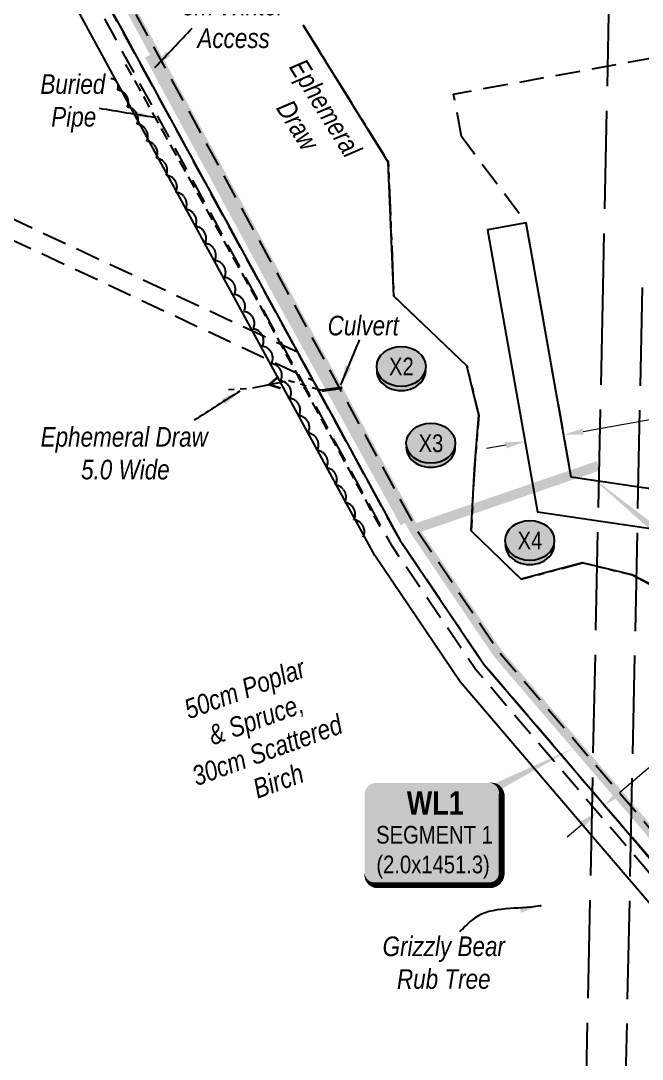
# Model space of a CAD drawing. Extents: x 403800 to 405641, y 6061258 to 6063951.
# Drawn here: x 404414 to 404731, y 6062189 to 6062718 of the extents above; entities that cross this region are included whole.
import ezdxf
from ezdxf.enums import TextEntityAlignment as Align

# ---------------------------------------------------------------- set-up
doc = ezdxf.new("R2010")
doc.units = 0
doc.header["$LTSCALE"] = 5
doc.header["$PDSIZE"] = 0.5
for name, pattern in [('0', [1, 1, 0]), ('foc-ACCESSROAD', [3.75, 2.5, -1.25]), ('foc-FLOWLINE', [3.75, 2.5, -1.25]), ('foc-TOPO-ephemeral', [6.25, 3.125, -0.625, 0.625, -0.625, 0.625, -0.625]), ('foc-UNSURVEYED', [12.5, 10, -2.5]), ('UG_PIPE', [1.875, 1.25, -0.625])]:
    doc.linetypes.add(name, pattern=pattern)
doc.layers.get('Defpoints').update_dxf_attribs({"color": 9})
for name, color, linetype, lineweight in [('AS-GENERAL', 48, 'Continuous', 18), ('C-RW-T', 13, 'Continuous', 9), ('F-RW-T', 190, 'Continuous', 9)]:
    doc.layers.add(name, color=color, linetype=linetype, lineweight=lineweight)
for name, color, linetype in [('AS-PIPE-UG', 44, 'UG_PIPE'), ('AS-PIPE-UG-T', 44, 'Continuous'), ('AS-ROADS', 254, 'Continuous'), ('C-AR', 13, 'foc-ACCESSROAD'), ('C-FLOWLINE', 13, 'foc-FLOWLINE'), ('C-RW', 13, 'Continuous'), ('C-WS', 13, 'foc-ACCESSROAD'), ('CG-NOTES', 7, 'Continuous'), ('F-RW', 190, 'Continuous'), ('L-USEC', 7, 'foc-UNSURVEYED'), ('P-CROSSINGS', 250, 'Continuous'), ('P-PROPOSED', 10, 'Continuous'), ('T-BUSH', 110, '0'), ('T-BUSH-T', 110, 'Continuous'), ('T-DRAW', 143, 'foc-TOPO-ephemeral'), ('T-WATER-T', 170, 'Continuous'), ('WETLAND', 143, 'Continuous'), ('WETLAND-T', 146, 'Continuous')]:
    doc.layers.add(name, color=color, linetype=linetype)
doc.styles.add('80', font='ARIALN.TTF', dxfattribs={"height": 10})
doc.styles.add('80CG', font='ARIALN.TTF', dxfattribs={"height": 10})
doc.styles.add('80L', font='ARIALN.TTF', dxfattribs={"height": 10})
doc.styles.add('80LS', font='ARIALNI.TTF', dxfattribs={"height": 10})
doc.styles.add('BOLD', font='ARIALNB.TTF')
doc.styles.add('Crossing', font='ARIALN.TTF', dxfattribs={"height": 10})
doc.styles.add('foc-LtypeFont', font='ARIALN.TTF', dxfattribs={"height": 7.35})
doc.linetypes.add('foc-TOPO-flowdirection-NOLINE', pattern='A,0,[">",foc-LtypeFont,S=0.3,R=0,X=0,Y=-0.945],-20,[">",foc-LtypeFont,S=0.3,R=0,X=0,Y=-0.945],0', length=20)
doc.dimstyles.new('Compass 5 000', dxfattribs={"dimscale": 5, "dimtxt": 9, "dimasz": 2, "dimexe": 0.2, "dimexo": 0.0625, "dimgap": 0.5, "dimtad": 0, "dimtih": 1, "dimtoh": 1, "dimzin": 0, "dimdsep": 46, "dimtxsty": '80CG', "dimcen": 0.1, "dimse1": 1, "dimse2": 1, "dimclrd": 256, "dimclrt": 256, "dimaunit": 1, "dimadec": 4, "dimazin": 0, "dimtfac": 0.06, "dimtofl": 0, "dimtmove": 0, "dimatfit": 1, "dimfxl": 0.2, "dimtolj": 1, "dimtzin": 0, "dimlwd": -1, "dimarcsym": 0})

# ---------------------------------------------------------------- blocks, each defined once
blk = doc.blocks.new('*D502')
at = {"layer": 'C-RW-T', "transparency": 16777216}
for p, q in [((404719.56, 6062324.7), (404734.31, 6062337.31)), ((404734.31, 6062337.31), (404744.31, 6062337.31)), ((404700.55, 6062308.44), (404692.95, 6062301.94))]:
    blk.add_line(p, q, dxfattribs=at)
for points in [[(404718.48, 6062325.96), (404720.65, 6062323.43), (404711.96, 6062318.2)], [(404699.47, 6062309.7), (404701.64, 6062307.17), (404708.15, 6062314.94)]]:
    blk.add_solid(points, dxfattribs=at)
at = {"layer": 'Defpoints', "color": 0, "transparency": 16777216}
for p in [(404711.96, 6062318.2), (404718.9, 6062310.09), (404715.08, 6062306.83)]:
    blk.add_point(p, dxfattribs=at)
at = {"layer": 'C-RW-T', "transparency": 16777216, "insert": (404799.69, 6062337.31), "char_height": 10, "attachment_point": 5, "style": '80CG'}
blk.add_mtext('\\A1;Veren\\P5.00 Water Line R/W\\PLOC 210892', dxfattribs=at)
blk = doc.blocks.new('*D508')
at = {"layer": 'Defpoints', "color": 0, "transparency": 16777216}
for p in [(404357.82, 6062880.19), (404533.65, 6062589.08), (404520.48, 6062581.9)]:
    blk.add_point(p, dxfattribs=at)
at = {"layer": 'F-RW-T', "transparency": 16777216}
for p, q in [((404379.76, 6062892.16), (404388.54, 6062896.95)), ((404349.04, 6062875.4), (404340.26, 6062870.62)), ((404340.26, 6062870.62), (404330.26, 6062870.62))]:
    blk.add_line(p, q, dxfattribs=at)
for points in [[(404378.96, 6062893.62), (404380.56, 6062890.69), (404370.98, 6062887.37)], [(404348.24, 6062876.87), (404349.84, 6062873.94), (404357.82, 6062880.19)]]:
    blk.add_solid(points, dxfattribs=at)
at = {"layer": 'F-RW-T', "transparency": 16777216, "insert": (404291.17, 6062870.62), "char_height": 10, "attachment_point": 5, "style": '80CG'}
blk.add_mtext('\\A1;CNRL\\P15.00 P/L R/W\\PPlan 942 0857\\PPLA 940124', dxfattribs=at)
blk = doc.blocks.new('*D510')
at = {"layer": 'C-RW-T', "transparency": 16777216}
for p, q in [((404701.04, 6062508.64), (404742.46, 6062516)), ((404661.66, 6062501.65), (404651.82, 6062499.91))]:
    blk.add_line(p, q, dxfattribs=at)
for points in [[(404700.75, 6062510.28), (404701.33, 6062507), (404691.19, 6062506.9)], [(404661.37, 6062503.29), (404661.96, 6062500.01), (404671.51, 6062503.4)]]:
    blk.add_solid(points, dxfattribs=at)
at = {"layer": 'Defpoints', "color": 0, "transparency": 16777216}
for p in [(404671.29, 6062504.62), (404690.98, 6062508.11), (404691.19, 6062506.9)]:
    blk.add_point(p, dxfattribs=at)
at = {"layer": 'C-RW-T', "transparency": 16777216, "insert": (404782, 6062516), "char_height": 10, "attachment_point": 5, "style": '80CG'}
blk.add_mtext('\\A1;Veren\\P20.00 P/L R/W\\PPLA 250048', dxfattribs=at)
blk = doc.blocks.new('xing2')
h = blk.add_hatch(color=50)
h.dxf.hatch_style = 1
edge = h.paths.add_edge_path()
edge.add_ellipse((0, 0), major_axis=(-12.5, 0), ratio=0.816297, start_angle=0, end_angle=360)
h = blk.add_hatch(color=250)
h.dxf.hatch_style = 1
edge = h.paths.add_edge_path()
edge.add_ellipse((0, -2.05), major_axis=(-12.5, 0), ratio=0.816297, start_angle=0, end_angle=180)
edge.add_line((12.5, -2.05), (12.5, 0))
edge.add_ellipse((0, 0), major_axis=(-12.5, 0), ratio=0.816297, start_angle=0, end_angle=180, ccw=False)
edge.add_line((-12.5, 0), (-12.5, -2.05))
at = {"color": 250}
blk.add_ellipse((0, 0), major_axis=(-12.5, 0), ratio=0.816297, dxfattribs=at)
blk.add_ellipse((0, -2.05), major_axis=(-12.5, 0), ratio=0.816297, start_param=0, end_param=3.141593, dxfattribs=at)
at = {"color": 250, "style": 'Crossing'}
blk.add_attdef('CROSSING', text='', height=9, dxfattribs=at).set_placement((0.09, 0.02), align=Align.MIDDLE_CENTER)
at = {"color": 250, "style": 'Crossing', "flags": 1}
for tag, p in [('OWNER', (0.09, -12.49)), ('DESCRIPTION', (0.09, -25.77)), ('LOCATION', (0.09, -39.3)), ('DWG_REF', (0.09, -52.84))]:
    blk.add_attdef(tag, text='', height=9, dxfattribs=at).set_placement(p, align=Align.MIDDLE_CENTER)
blk = doc.blocks.new('*U512')
h = blk.add_hatch(color=254)
edge = h.paths.add_edge_path()
edge.add_line((-29, -33.69), (29, -33.69))
edge.add_arc((29, -27.69), 6, 270, 360)
edge.add_line((35, -27.69), (35, 12.5))
edge.add_arc((29, 12.5), 6, 0, 90)
edge.add_line((29, 18.5), (-29, 18.5))
edge.add_arc((-29, 12.5), 6, 90, 180)
edge.add_line((-35, 12.5), (-35, -27.69))
edge.add_arc((-29, -27.69), 6, 180, 270)
at = {"color": 1, "true_color": 0xff1414, "flags": 128}
blk.add_lwpolyline([(71.78, 36.24, 0, 7.5, 0), (0, 0, 0, 0, 0)], format="xyseb", dxfattribs=at)
blk.add_lwpolyline([(-29, -33.69, 3, 3, 0), (29, -33.69, 3, 3, 0.414214), (35, -27.69, 3, 3, 0), (35, 12.5, 3, 0, 0.414214), (29, 18.5, 0, 0, 0), (-29, 18.5, 0, 0, 0.414214), (-35, 12.5, 0, 0, 0), (-35, -27.69, 0, 3, 0.414214)], format="xyseb", close=True, dxfattribs=at)
at = {"color": 1, "true_color": 0xff1414}
for tag, p, height, style in [('TEMP_AREA_W1_001', (-9.21, 2.24), 12, 'BOLD'), ('ENTER_TEXT_001', (-30.66, -12.47), 9, '80')]:
    blk.add_attdef(tag, p, '', height=height, dxfattribs=dict(at, style=style))
blk = doc.blocks.new('*U513')
h = blk.add_hatch(color=254)
edge = h.paths.add_edge_path()
edge.add_line((-29, -33.69), (29, -33.69))
edge.add_arc((29, -27.69), 6, 270, 360)
edge.add_line((35, -27.69), (35, 12.5))
edge.add_arc((29, 12.5), 6, 0, 90)
edge.add_line((29, 18.5), (-29, 18.5))
edge.add_arc((-29, 12.5), 6, 90, 180)
edge.add_line((-35, 12.5), (-35, -27.69))
edge.add_arc((-29, -27.69), 6, 180, 270)
at = {"color": 1, "true_color": 0xff1414, "flags": 128}
blk.add_lwpolyline([(-75.35, 62.18, 0, 7.5, 0), (0, 0, 0, 0, 0)], format="xyseb", dxfattribs=at)
blk.add_lwpolyline([(-29, -33.69, 3, 3, 0), (29, -33.69, 3, 3, 0.414214), (35, -27.69, 3, 3, 0), (35, 12.5, 3, 0, 0.414214), (29, 18.5, 0, 0, 0), (-29, 18.5, 0, 0, 0.414214), (-35, 12.5, 0, 0, 0), (-35, -27.69, 0, 3, 0.414214)], format="xyseb", close=True, dxfattribs=at)
at = {"color": 1, "true_color": 0xff1414}
for tag, p, height, style in [('TEMP_AREA_W1_001', (-9.21, 2.24), 12, 'BOLD'), ('ENTER_TEXT_001', (-30.66, -12.47), 9, '80')]:
    blk.add_attdef(tag, p, '', height=height, dxfattribs=dict(at, style=style))

msp = doc.modelspace()

# ---------------------------------------------------------------- linework, layer by layer
at = {"layer": 'AS-GENERAL', "const_width": 1.499, "flags": 128}
msp.add_lwpolyline([(404567.936, 6062529.431), (404578.226, 6062530.859)], dxfattribs=at)
at = {"layer": 'AS-PIPE-UG', "flags": 128}
msp.add_lwpolyline([(404467.746, 6062695.607), (404535.527, 6062574.126), (404551.887, 6062543.689), (404598.601, 6062458.024)], dxfattribs=at)
at = {"layer": 'AS-ROADS', "const_width": 4.998, "flags": 128}
msp.add_lwpolyline([(404610.276, 6062462.03), (404545.374, 6062579.377), (404479.949, 6062700.267)], dxfattribs=at)
at = {"layer": 'C-AR', "flags": 128}
msp.add_lwpolyline([(403820.571, 6063088.308), (403887.434, 6063076.071), (403920.214, 6063072.327), (404245.671, 6063035.159), (404267.302, 6063024.489), (404270.918, 6063022.714), (404276.664, 6063019.882), (404297.34, 6063009.691), (404310.098, 6062993.381), (404357.748, 6062932.515), (404616.303, 6062458.383), (404658.307, 6062396.275), (404705.997, 6062340.523), (404727.364, 6062315.544), (404735.442, 6062306.112), (404780.791, 6062253.161), (404845.842, 6062177.06), (404960.422, 6062043.028), (404961.462, 6062037.517), (404969.947, 6062019.343), (404972.621, 6062013.613), (404968.796, 6062018.078), (404968.457, 6062018.475), (404960.446, 6062027.832), (404949.622, 6062040.49), (404937.779, 6062054.327), (404832.487, 6062177.362), (404784.285, 6062233.681), (404735.126, 6062291.117), (404719.78, 6062309.061), (404705.682, 6062325.543), (404650.347, 6062390.203), (404607.757, 6062453.175), (404349.37, 6062927.001), (404297.186, 6062993.664), (404290.861, 6063001.746), (404280.531, 6063006.838), (404259.866, 6063017.016), (404243.624, 6063025.008), (404242.791, 6063025.426), (404167.306, 6063034.009), (404166.741, 6063029.043), (404127.013, 6063033.559), (404127.578, 6063038.526), (404048.83, 6063047.478), (404048.265, 6063042.512), (404008.538, 6063047.029), (404009.102, 6063051.995), (403920, 6063062.258), (403885.971, 6063066.177), (403820.356, 6063078.187)], dxfattribs=at)
msp.add_lwpolyline([(404147.176, 6062899.499), (404146.305, 6062913.608), (404172.161, 6062942.867), (404191.406, 6062940.589), (404210.648, 6062938.311), (404228.964, 6062903.83), (404224.825, 6062890.313), (404252.737, 6062837.766), (404323.862, 6062672.038), (404349.859, 6062645.206), (404555.397, 6062549.191), (404563.47, 6062534.387), (404324.063, 6062646.223), (404243.715, 6062833.443), (404211.308, 6062894.451), (404200.248, 6062915.274), (404192.94, 6062920.276), (404185.172, 6062921.195), (404176.899, 6062918.038), (404161.286, 6062900.37), (404110.421, 6062842.811), (404075.688, 6062759.878), (404017.368, 6062770.229), (404006.7, 6063006.783), (403987.41, 6063034.599), (403923.78, 6063061.741), (403958.523, 6063057.789), (404015.502, 6063033.484), (404024.59, 6062831.965), (404035.026, 6062822.43), (404036.169, 6062797.103), (404046.461, 6062785.37), (404050.022, 6062784.738), (404053.587, 6062784.105), (404067.29, 6062791.579), (404077.085, 6062814.966), (404090.167, 6062820.325), (404101.838, 6062848.194)], close=True, dxfattribs=at)
at = {"layer": 'C-FLOWLINE', "flags": 128}
for points in [[(403820.678, 6063093.37), (403888.166, 6063081.018), (403920.32, 6063077.346), (404247.572, 6063039.972), (404268.551, 6063024.462), (404270.919, 6063022.717), (404279.29, 6063016.532), (404290.861, 6063001.747), (404297.184, 6062993.664), (404349.37, 6062927.001), (404607.757, 6062453.175), (404650.347, 6062390.203), (404705.682, 6062325.543), (404719.777, 6062309.054), (404735.126, 6062291.117), (404784.283, 6062233.678), (404832.472, 6062177.362), (404937.779, 6062054.327), (404937.735, 6062039.005), (404962.01, 6062010.632), (404965.283, 6062006.816), (404961.918, 6062003.057), (404960.3, 6062001.249), (404962.401, 6061989.948), (404957.373, 6061989.605), (404810.596, 6061979.631), (404822.8, 6061800.11), (404823.139, 6061795.127), (404752.135, 6061790.273), (404752.487, 6061785.328), (404757.333, 6061785.657), (404928.373, 6061797.256), (404971.235, 6061775.885), (405000.56, 6061747.825), (405002.896, 6061744.75), (405016.357, 6061727.032), (405032.512, 6061705.768), (405033.034, 6061702.964), (405039.284, 6061669.388), (405040.747, 6061661.528), (405041.664, 6061656.603), (405091.747, 6061387.589), (405095.387, 6061366.913), (405113.061, 6061266.548)], [(405107.966, 6061266.663), (405090.291, 6061367.028), (405086.83, 6061386.696), (405048.447, 6061592.863), (405045.702, 6061607.608), (405036.752, 6061655.687), (405035.835, 6061660.613), (405034.372, 6061668.473), (405028.121, 6061702.051), (405027.817, 6061703.686), (405018.391, 6061716.092), (405004.923, 6061733.82), (404996.821, 6061744.485), (404968.329, 6061771.748), (404927.36, 6061792.177), (404911.853, 6061791.125), (404757.135, 6061780.632), (404747.84, 6061780.002), (404746.82, 6061794.959), (404817.813, 6061799.773), (404805.27, 6061984.276), (404940.853, 6061993.489), (404951.442, 6061994.209), (404956.458, 6061994.549), (404954.923, 6062002.824), (404958.626, 6062006.905), (404955.343, 6062010.741), (404952.906, 6062013.589), (404932.738, 6062037.156), (404932.781, 6062052.48), (404825.763, 6062177.513), (404734.968, 6062283.601), (404715.975, 6062305.791), (404705.523, 6062318.01), (404646.367, 6062387.167), (404603.484, 6062450.571), (404345.18, 6062924.244), (404290.727, 6062993.806), (404280.531, 6063006.839), (404275.771, 6063012.922), (404259.884, 6063024.652), (404245.671, 6063035.159), (403920.214, 6063072.327), (403887.434, 6063076.071), (403820.571, 6063088.308)]]:
    msp.add_lwpolyline(points, dxfattribs=at)
at = {"layer": 'C-RW', "flags": 128}
msp.add_lwpolyline([(404893.593, 6061965.53), (404947.176, 6061969.232), (404948.381, 6062116.593), (404886.262, 6062457.174), (404695.018, 6062485.357), (404672.031, 6062614.847), (404652.347, 6062611.353), (404677.852, 6062467.679), (404869.238, 6062439.475), (404928.374, 6062114.868), (404927.336, 6061987.901), (404892.215, 6061985.474)], close=True, dxfattribs=at)
at = {"layer": 'C-WS', "flags": 128}
msp.add_lwpolyline([(404639.016, 6062658.811), (404635.065, 6062680.444), (404839.106, 6062717.712), (404851.782, 6062647.678), (404886.262, 6062457.174), (404695.018, 6062485.357), (404672.031, 6062614.847)], close=True, dxfattribs=at)
at = {"layer": 'F-RW'}
for points in [[(404349.37, 6062927.001), (404607.757, 6062453.175), (404650.347, 6062390.203), (404705.682, 6062325.543), (404719.78, 6062309.061), (404735.126, 6062291.117), (404784.285, 6062233.681), (404832.487, 6062177.362)], [(404812.365, 6062177.816), (404734.653, 6062268.627), (404705.207, 6062303.034), (404638.4, 6062381.102), (404594.934, 6062445.37), (404336.798, 6062918.736)]]:
    msp.add_lwpolyline(points, dxfattribs=at)
at = {"layer": 'L-USEC'}
for p, q in [((404719.562, 6062984.434), (404711.093, 6062582.363)), ((404711.093, 6062582.363), (404702.622, 6062180.289)), ((404731.201, 6062581.939), (404722.729, 6062179.866))]:
    msp.add_line(p, q, dxfattribs=at)
at = {"layer": 'P-PROPOSED', "const_width": 5, "flags": 128}
for points in [[(404428.423, 6062823.799), (404418.76, 6062818.531), (404615.448, 6062457.862), (404657.511, 6062395.669), (404962.1, 6062039.529), (404958.825, 6062056.886), (404953.413, 6062095.063), (404887.245, 6062457.352), (404882.009, 6062486.549), (404851.287, 6062491.077)], [(404614.858, 6062458.944), (404708.878, 6062491.163)]]:
    msp.add_lwpolyline(points, dxfattribs=at)
at = {"layer": 'T-BUSH', "flags": 128}
msp.add_lwpolyline([(404588.921, 6062454.794, 0.5205671), (404584.25, 6062463.631, 0.5205671), (404579.578, 6062472.468, 0.5205671), (404574.907, 6062481.306, 0.5205671), (404570.236, 6062490.143, 0.5205671), (404565.565, 6062498.981, 0.5205671), (404560.894, 6062507.818, 0.5205671), (404556.223, 6062516.655, 0.5205671), (404551.551, 6062525.493, 0.5205671), (404546.88, 6062534.33, 0.5205671), (404542.209, 6062543.168, 0.5205671), (404537.538, 6062552.005, 0.5205671), (404532.867, 6062560.842, 0.5205671), (404528.19, 6062569.677, 0.5205671), (404523.23, 6062578.355, 0.5205671), (404518.269, 6062587.033, 0.5205671), (404513.308, 6062595.711, 0.5205671), (404508.347, 6062604.39, 0.5205671), (404503.387, 6062613.068, 0.5205671), (404498.426, 6062621.746, 0.5205671), (404493.465, 6062630.424, 0.5205671), (404488.505, 6062639.102, 0.5205671), (404483.544, 6062647.781, 0.5205671), (404478.583, 6062656.459, 0.5205671), (404473.623, 6062665.137, 0.5205671), (404468.662, 6062673.815, 0.5205671), (404463.701, 6062682.493, 0.5205671), (404460.361, 6062688.338, 0.5205671)], format="xyb", dxfattribs=at)
at = {"layer": 'T-DRAW', "flags": 128}
for points in [[(404558.373, 6062715.618), (404601.749, 6062645.833), (404604.514, 6062577.603), (404641.771, 6062542.045), (404647.865, 6062516.868), (404645.648, 6062489.42), (404643.945, 6062458.051), (404669.478, 6062433.349), (404700.688, 6062441.737), (404726.111, 6062435.634), (404738.181, 6062429.292), (404774.165, 6062416.009), (404807.137, 6062408.705), (404833.251, 6062423.464)], [(404578.226, 6062530.859), (404567.932, 6062529.429), (404550.984, 6062534.399), (404531.69, 6062530.494), (404520.335, 6062529.911)]]:
    msp.add_lwpolyline(points, dxfattribs=at)
at = {"layer": 'T-DRAW', "linetype": 'foc-TOPO-flowdirection-NOLINE', "flags": 128}
msp.add_lwpolyline([(404833.251, 6062423.464), (404807.137, 6062408.705), (404774.165, 6062416.009), (404738.181, 6062429.292), (404726.111, 6062435.634), (404700.688, 6062441.737), (404669.478, 6062433.349), (404643.945, 6062458.051), (404645.648, 6062489.42), (404647.865, 6062516.868), (404641.771, 6062542.045), (404604.514, 6062577.603), (404601.749, 6062645.833), (404558.373, 6062715.618)], dxfattribs=at)
at = {"layer": 'T-DRAW', "const_width": 1.2, "elevation": 1, "flags": 128}
msp.add_lwpolyline([(404546.867, 6062530.603), (404541.039, 6062532.499), (404545.832, 6062536.572)], dxfattribs=at)
at = {"layer": 'WETLAND'}
msp.add_point((404679.304, 6062267.009), dxfattribs=at)

# ---------------------------------------------------------------- block references
at = {"layer": 'CG-NOTES'}
ref = msp.add_blockref('*U513', (404778.709, 6062424.864), dxfattribs=dict(at, xscale=0.9985434731918409, yscale=0.9985434731918409, zscale=0.9985434731918409))
ref.add_attrib('TEMP_AREA_W1_001', 'WL1', (404765.316, 6062427.105), dxfattribs={"layer": '0', "color": 1, "true_color": 0xff1414, "height": 11.9825, "style": 'BOLD'})
ref.add_attrib('ENTER_TEXT_001', 'SEGMENT 2', (404749.002, 6062412.406), dxfattribs={"layer": '0', "color": 1, "true_color": 0xff1414, "height": 8.9869, "style": '80'})
ref.add_attrib('ENTER_TEXT_002', '(2.0x99.4)', (404755.534, 6062397.275), dxfattribs={"layer": '0', "color": 1, "true_color": 0xff1414, "height": 8.9869, "style": '80'})
ref = msp.add_blockref('*U512', (404624.578, 6062311.189), dxfattribs=dict(at, xscale=0.9985434731918409, yscale=0.9985434731918409, zscale=0.9985434731918409))
ref.add_attrib('TEMP_AREA_W1_001', 'WL1', (404611.186, 6062313.43), dxfattribs={"layer": '0', "color": 1, "true_color": 0xff1414, "height": 11.9825, "style": 'BOLD'})
ref.add_attrib('ENTER_TEXT_001', 'SEGMENT 1', (404595.552, 6062298.731), dxfattribs={"layer": '0', "color": 1, "true_color": 0xff1414, "height": 8.9869, "style": '80'})
ref.add_attrib('ENTER_TEXT_002', '(2.0x1451.3)', (404595.677, 6062283.599), dxfattribs={"layer": '0', "color": 1, "true_color": 0xff1414, "height": 8.98689, "style": '80'})
at = {"layer": 'P-CROSSINGS', "color": 2, "xscale": 0.999592, "yscale": 0.999592, "zscale": 0.999592}
for p, values in [((404608.324, 6062541.708), {'CROSSING': 'X2'}), ((404623.41, 6062502.623), {'CROSSING': 'X3'}), ((404673.875, 6062453.095), {'CROSSING': 'X4'})]:
    msp.add_blockref('xing2', p, dxfattribs=at).add_auto_attribs(values)

# ---------------------------------------------------------------- texts
at = {"layer": 'AS-GENERAL', "char_height": 9.99616, "attachment_point": 1, "style": '80L'}
for s, width, insert in [('\\pi0.44887;{\\fArial Narrow|b0|i1|c0|p34;5m Winter\\P\\pi8.1915;Access}', 53.2719, (404496.24, 6062730.587)), ('\\pi0.5682;{\\fArial Narrow|b0|i1|c0|p34;Culvert}', 36.81164, (404570.276, 6062567.559))]:
    msp.add_mtext_dynamic_manual_height_columns(s, width=width, gutter_width=50, heights=[0], dxfattribs=dict(at, insert=insert))
at = {"layer": 'AS-PIPE-UG-T', "insert": (404424.103, 6062690.557), "char_height": 9.99616, "attachment_point": 1, "style": '80L'}
msp.add_mtext_dynamic_manual_height_columns('\\pi0.30496;{\\fArial Narrow|b0|i1|c0|p34;Buried\\P\\pi5.8451;Pipe}', width=33.76909, gutter_width=50, heights=[0], dxfattribs=at)
at = {"layer": 'T-BUSH-T', "insert": (404526.847, 6062382.327), "char_height": 9.99184, "width": 80.83212, "attachment_point": 2, "rotation": 20, "style": '80LS'}
msp.add_mtext('50cm Poplar\\P& Spruce,\\P30cm Scattered Birch', dxfattribs=at)
at = {"layer": 'T-WATER-T', "insert": (404558.707, 6062700.571), "char_height": 9.99593, "attachment_point": 1, "rotation": 301.86381, "style": '80L'}
msp.add_mtext_dynamic_manual_height_columns('\\pi1.2637;{\\fArial Narrow|b0|i1|c0|p34;Ephemeral \\P\\pi15.525;Draw}', width=57.83226, gutter_width=47.481, heights=[0], dxfattribs=at)
at = {"layer": 'T-WATER-T', "insert": (404421.841, 6062510.881), "char_height": 9.99597, "attachment_point": 1, "style": '80L'}
msp.add_mtext_dynamic_manual_height_columns('\\pi2.6713;{\\fArial Narrow|b0|i1|c0|p34;Ephemeral Draw\\P\\pi23.287;5.0 Wide}', width=90.68334, gutter_width=50, heights=[0], dxfattribs=at)
at = {"layer": 'WETLAND-T', "insert": (404630.018, 6062251.414), "char_height": 9.99592, "attachment_point": 2, "rotation": 0.02477, "style": '80L'}
msp.add_mtext_dynamic_manual_height_columns('{\\fArial Narrow|b0|i1|c0|p34;Grizzly Bear Rub Tree}', width=62.6188, gutter_width=50.02, heights=[0], dxfattribs=at)

# ---------------------------------------------------------------- dimensions: what is measured, and where the dimension line sits
at = {"layer": 'C-RW-T'}
dim = msp.add_linear_dim(base=(404691.195, 6062506.895), p1=(404671.294, 6062504.618), p2=(404690.979, 6062508.112), angle=10.06625, text='Veren\\P20.00 P/L R/W\\PPLA 250048', dimstyle='Compass 5 000', dxfattribs=at)
dim.commit()
dim.dimension.update_dxf_attribs({"geometry": '*D510', "text_midpoint": (404781.998, 6062515.996), "dimtype": 161})
at = {"layer": 'C-RW-T', "color": 6}
dim = msp.add_linear_dim(base=(404711.965, 6062318.197), p1=(404715.084, 6062306.833), p2=(404718.896, 6062310.094), angle=40.54213, text='Veren\\P5.00 Water Line R/W\\PLOC 210892', dimstyle='Compass 5 000', dxfattribs=at)
dim.commit()
dim.dimension.update_dxf_attribs({"geometry": '*D502', "text_midpoint": (404799.691, 6062337.306), "dimtype": 161})
at = {"layer": 'F-RW-T'}
dim = msp.add_linear_dim(base=(404357.817, 6062880.192), p1=(404533.645, 6062589.079), p2=(404520.481, 6062581.9), angle=208.60449, text='CNRL\\P15.00 P/L R/W\\PPlan 942 0857\\PPLA 940124', dimstyle='Compass 5 000', dxfattribs=at)
dim.commit()
dim.dimension.update_dxf_attribs({"geometry": '*D508', "text_midpoint": (404291.172, 6062870.617), "dimtype": 161})

# ---------------------------------------------------------------- leaders
at = {"layer": 'AS-GENERAL', "path_type": 1}
for points in [[(404482.764, 6062693.959), (404501.812, 6062714.014)], [(404577.58, 6062532.365), (404587.107, 6062555.279)]]:
    msp.add_leader(points, dimstyle='Compass 5 000', override={"dimgap": 0.5, "dimtad": 0}, dxfattribs=at)
at = {"layer": 'AS-PIPE-UG-T', "path_type": 1}
msp.add_leader([(404482.515, 6062668.546), (404454.522, 6062673.096)], dimstyle='Compass 5 000', override={"dimgap": 0.5, "dimtad": 0}, dxfattribs=at)
at = {"layer": 'T-WATER-T', "path_type": 1}
msp.add_leader([(404526.11, 6062529.207), (404502.851, 6062514.379)], dimstyle='Compass 5 000', override={"dimgap": 0.5, "dimtad": 0}, dxfattribs=at)
at = {"layer": 'WETLAND-T', "path_type": 1}
msp.add_leader([(404678.831, 6062267.009), (404645.652, 6062260.722), (404638.002, 6062253.741)], dimstyle='Compass 5 000', override={"dimgap": 0.5, "dimtad": 0}, dxfattribs=at)

doc.saveas('drawing.dxf')
